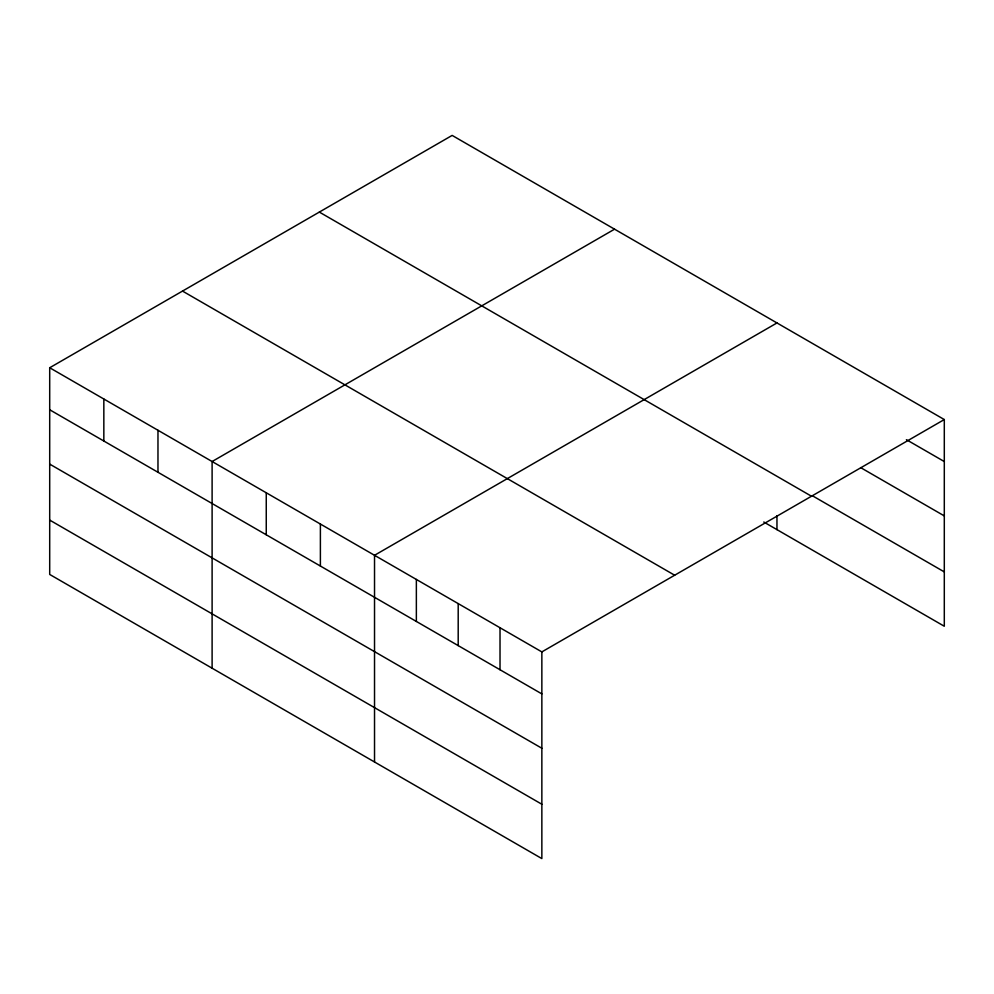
<?xml version="1.0" encoding="UTF-8"?>
<svg xmlns="http://www.w3.org/2000/svg" width="994" height="994" viewBox="0 0 994 994"><rect width="100%" height="100%" fill="white"/><g stroke="black" fill="none" stroke-linecap="round" stroke-linejoin="round"><path stroke-width="1.49" d="M49.7 367.755L541.854 651.902L541.854 858.592L49.7 574.445L49.7 367.755L452.146 135.408L944.3 419.555L944.3 626.245L763.765 522.012M614.553 229.179L212.107 461.527L212.107 668.216M776.96 322.951L374.527 555.298L374.527 761.988M541.854 651.902L944.3 419.555M906.391 439.671L944.3 461.551M860.63 467.602L944.3 515.898M812.26 495.671L944.3 571.898M319.335 212.082L811.489 496.23M182.511 291.08L674.665 575.228M49.7 409.764L541.854 693.899M49.7 464.111L541.854 748.246M49.7 520.098L541.854 804.245M776.96 515.662L776.96 529.628M500.019 627.748L500.019 669.757M458.197 603.594L458.197 645.603M416.362 579.44L416.362 621.449M320.391 524.037L320.391 566.033M266.255 492.776L266.255 534.784M157.971 430.265L157.971 472.274M103.836 399.016L103.836 441.013"/></g></svg>
